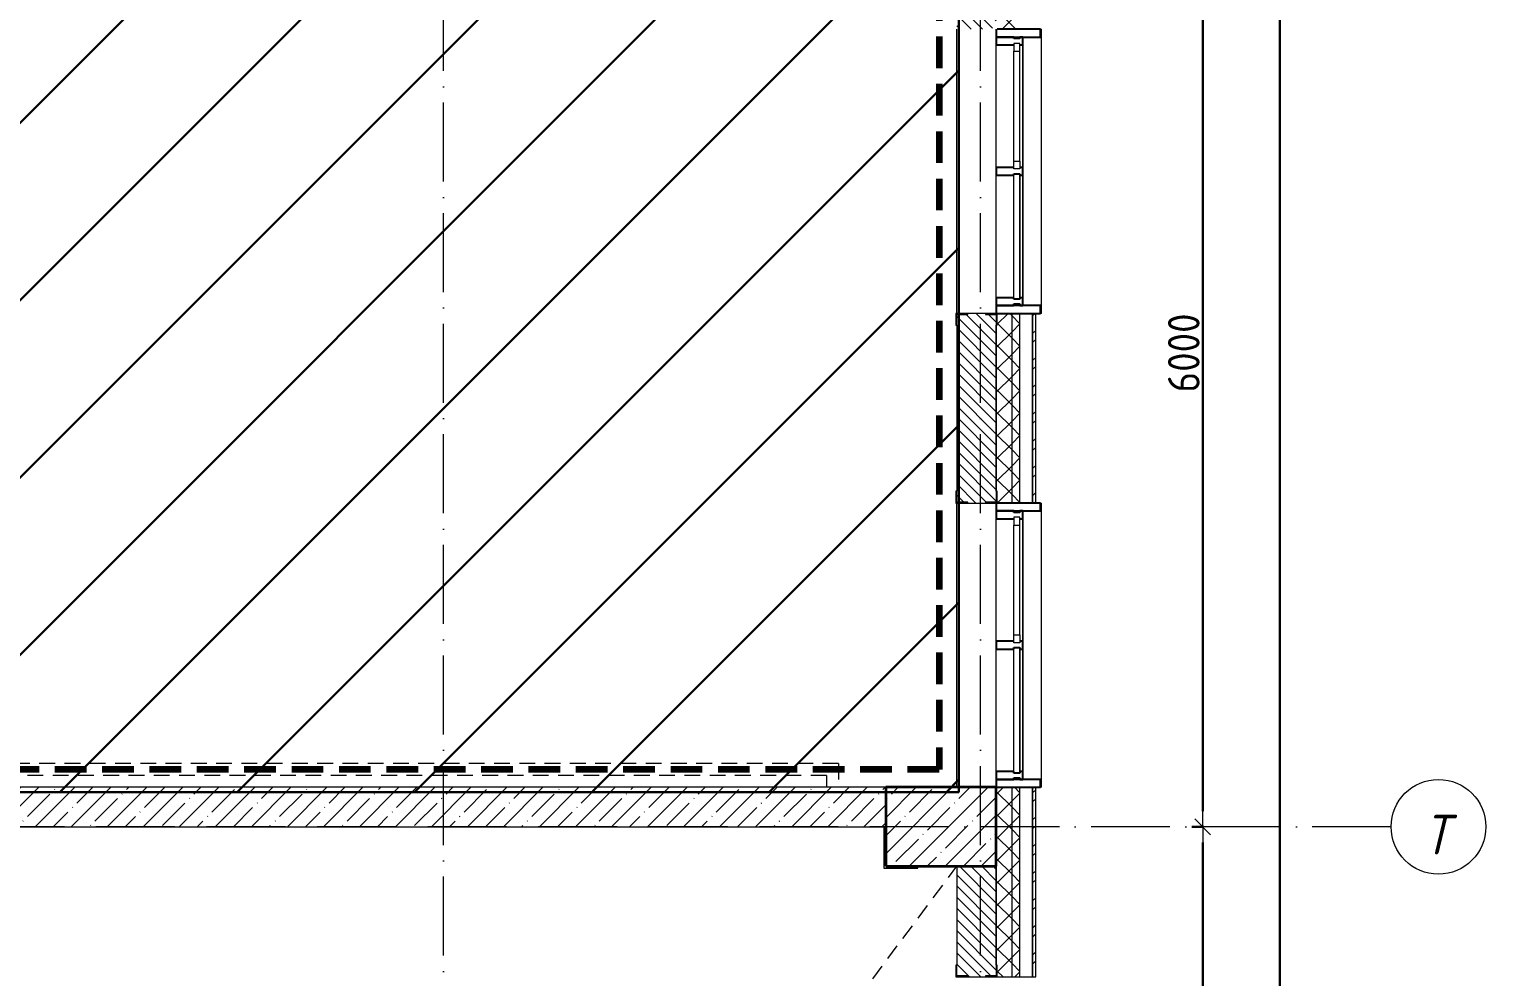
# Model space of a CAD drawing. Header units: millimetres. Extents: x -17017 to 628417, y -109036 to 199237.
# Drawn here: x 9705 to 18930, y -72865 to -66865 of the extents above; entities that cross this region are included whole.
import ezdxf

# ---------------------------------------------------------------- set-up
doc = ezdxf.new("R2010")
doc.units = ezdxf.units.MM
for name, pattern in [('200_ШТРИХ_ш1п0_6_', [160, 100, -60]), ('50_200_ШТРИХ_1Т_ш5_п1_п1_', [700, 500, -100, 0, -100]), ('Штрих короткий', [300, 150, -150]), ('Штриховая _2 мм - 1 мм_', [300, 200, -100])]:
    doc.linetypes.add(name, pattern=pattern)
for name, color, linetype, lineweight in [('0-1', 7, 'Continuous', 5), ('0-2', 7, 'Continuous', 9), ('Импосты витража', 7, 'Continuous', 9), ('Импосты витража-1', 7, 'Continuous', 25), ('Каркас_Импост', 7, 'Continuous', 13), ('Каркас_Импост-1', 7, 'Continuous', 9), ('Линии-1', 7, '200_ШТРИХ_ш1п0_6_', 9), ('Несущие колонны', 7, 'Continuous', 9), ('Несущие колонны-1', 7, 'Continuous', 35), ('Обобщенные модели', 7, 'Continuous', 9), ('Общие ребра', 7, 'Continuous', 9), ('Окна', 7, 'Continuous', 9), ('Оси', 7, 'Continuous', 9), ('Оси-1', 7, 'Continuous', 20), ('Оси-2', 7, '50_200_ШТРИХ_1Т_ш5_п1_п1_', 9), ('Остекление-1', 7, 'Continuous', 9), ('Перемычка-1', 7, 'Штрих короткий', 9), ('Размеры', 7, 'Continuous', 15), ('Стены', 7, 'Continuous', 9), ('Стены-1', 7, 'Continuous', 13), ('стяжа', 7, 'Continuous', 30), ('Штриховка разреза-1', 7, 'Continuous', 9)]:
    doc.layers.add(name, color=color, linetype=linetype, lineweight=lineweight)
doc.layers.add('СТ-1_1', color=7, linetype='Штриховая _2 мм - 1 мм_', lineweight=90, true_color=0x888888)
doc.layers.get('0-2').off()
doc.styles.add('ISOCPEUR_I_1', font='isocpeui.ttf', dxfattribs={"width": 0.85, "height": 2.5})
doc.styles.add('СПДС', font='isocpeur.ttf', dxfattribs={"width": 0.9})
doc.dimstyles.new('Размера А3', dxfattribs={"dimtxt": 200, "dimasz": 100, "dimexe": 70, "dimexo": 100, "dimgap": 20, "dimtad": 1, "dimdec": 0, "dimrnd": 10, "dimzin": 0, "dimdsep": 46, "dimtxsty": 'СПДС', "dimblk": 'ARROWHEAD_6', "dimcen": 1, "dimclrd": 256, "dimclre": 256, "dimclrt": 256, "dimazin": 0, "dimtfac": 1, "dimtdec": 0, "dimtmove": 2, "dimatfit": 3, "dimfxl": 1, "dimtolj": 1, "dimtzin": 0, "dimarcsym": 0})
pattern_1 = [(45, (0, 0), (-70.71068, 70.71068), []), (135, (0, 0), (-70.71068, -70.71068), [])]
pattern_2 = [(135, (0, 0), (-35.35534, -35.35534), [])]

# ---------------------------------------------------------------- blocks, each defined once
blk = doc.blocks.new('Ось сетки - Круг_Ø6_00__ISO-2_5_0_9K_-16731441-АИ2_02_План отделки стен 2-го этажа _Часть 2_')
at = {"layer": 'Оси-1'}
blk.add_circle((0, 0), 3, dxfattribs=at)
blk = doc.blocks.new('ARROWHEAD_6')
at = {"color": 0, "linetype": 'Continuous'}
for p, q in [((0, 0), (-1, 0)), ((-0.5, -0.5), (0.5, 0.5))]:
    blk.add_line(p, q, dxfattribs=at)
blk = doc.blocks.new('*D702')
at = {"layer": 'Defpoints', "color": 0, "transparency": 16777216}
for p in [(17243.3, -65915.3), (17137.2, -71915.3), (17243.3, -71915.3)]:
    blk.add_point(p, dxfattribs=at)
at = {"layer": 'Размеры', "lineweight": -2, "transparency": 16777216}
for p, q in [((17143.3, -65915.3), (17067.2, -65915.3)), ((17137.2, -66015.3), (17137.2, -71815.3)), ((17143.3, -71915.3), (17067.2, -71915.3))]:
    blk.add_line(p, q, dxfattribs=at)
at = {"layer": 'Размеры', "lineweight": -2, "transparency": 16777216, "xscale": 100, "yscale": 100, "zscale": 100}
for p, rotation in [((17137.2, -65915.3), 90), ((17137.2, -71915.3), 270)]:
    blk.add_blockref('ARROWHEAD_6', p, dxfattribs=dict(at, rotation=rotation))
at = {"layer": 'Размеры', "transparency": 16777216, "insert": (17017.2, -68915.3), "char_height": 200, "width": 2.488, "attachment_point": 5, "rotation": 90, "style": 'СПДС'}
blk.add_mtext('\\A1;6000', dxfattribs=at)
blk = doc.blocks.new('*D703')
at = {"layer": 'Defpoints', "color": 0, "transparency": 16777216}
for p in [(17243.3, -71915.3), (17137.2, -77915.3), (17243.3, -77915.3)]:
    blk.add_point(p, dxfattribs=at)
at = {"layer": 'Размеры', "lineweight": -2, "transparency": 16777216}
for p, q in [((17143.3, -71915.3), (17067.2, -71915.3)), ((17137.2, -72015.3), (17137.2, -77815.3)), ((17143.3, -77915.3), (17067.2, -77915.3))]:
    blk.add_line(p, q, dxfattribs=at)
at = {"layer": 'Размеры', "lineweight": -2, "transparency": 16777216, "xscale": 100, "yscale": 100, "zscale": 100}
for p, rotation in [((17137.2, -71915.3), 90), ((17137.2, -77915.3), 270)]:
    blk.add_blockref('ARROWHEAD_6', p, dxfattribs=dict(at, rotation=rotation))
at = {"layer": 'Размеры', "transparency": 16777216, "insert": (17017.2, -74915.3), "char_height": 200, "width": 2.488, "attachment_point": 5, "rotation": 90, "style": 'СПДС'}
blk.add_mtext('\\A1;6000', dxfattribs=at)
blk = doc.blocks.new('*D707')
at = {"layer": 'Defpoints', "color": 0, "transparency": 16777216}
for p in [(17519.6, -56765.3), (17625.6, -56765.3), (17519.6, -90215.3)]:
    blk.add_point(p, dxfattribs=at)
at = {"layer": 'Размеры', "lineweight": -2, "transparency": 16777216}
for p, q in [((17619.6, -56765.3), (17695.6, -56765.3)), ((17625.6, -90115.3), (17625.6, -56865.3)), ((17619.6, -90215.3), (17695.6, -90215.3))]:
    blk.add_line(p, q, dxfattribs=at)
at = {"layer": 'Размеры', "lineweight": -2, "transparency": 16777216, "xscale": 100, "yscale": 100, "zscale": 100}
for p, rotation in [((17625.6, -56765.3), 90), ((17625.6, -90215.3), 270)]:
    blk.add_blockref('ARROWHEAD_6', p, dxfattribs=dict(at, rotation=rotation))
at = {"layer": 'Размеры', "transparency": 16777216, "insert": (17505.6, -73490.3), "char_height": 200, "width": 3.186, "attachment_point": 5, "rotation": 90, "style": 'СПДС'}
blk.add_mtext('\\A1;33450', dxfattribs=at)
blk = doc.blocks.new('BSC_Колонна _Прямоугольная - 500х700-25976089-АИ2_02_План отделки стен 2-го этажа _Часть 2_')
at = {"layer": 'Несущие колонны'}
h = blk.add_hatch(dxfattribs=at)
h.set_pattern_fill('FP_5', color=256, style=0, pattern_type=2)
h.set_pattern_definition([(315, (-34300, 25550), (114.04925, 114.04925), []), (315, (-34300, 25435.95), (114.04925, 114.04925), [201.613, -40.323, 3.353, -36.97])])
h.paths.add_polyline_path([(-250, 350), (-250, -350), (250, -350), (250, 350)], flags=0)
at = {"layer": 'Несущие колонны-1'}
for p, q in [((250, 350), (-250, 350)), ((-250, 350), (-250, -350)), ((250, -350), (250, 350)), ((-250, -350), (250, -350))]:
    blk.add_line(p, q, dxfattribs=at)
blk = doc.blocks.new('Проем_Дверь_Прямоугольный - 1800х2700h_оконные проемы-25805030-АИ2_02_План отделки стен 2-го этажа _Часть 2_')
at = {"layer": 'Перемычка-1'}
for p, q in [((900, 125), (-900, 125)), ((900, -125), (-900, -125))]:
    blk.add_line(p, q, dxfattribs=at)
blk = doc.blocks.new('PNS_Панель прямоугольная2 - Нр_Стекло - 40мм-26243474-АИ2_02_План отделки стен 2-го этажа _Часть 2_')
at = {"layer": 'Каркас_Импост'}
for p, q in [((-397.5, 0), (-397.5, 40)), ((-397.5, 40), (-347.5, 40)), ((-347.5, 40), (-347.5, 0)), ((397.5, 40), (347.5, 40)), ((347.5, 40), (347.5, 0)), ((397.5, 0), (397.5, 40)), ((-347.5, 0), (-397.5, 0)), ((347.5, 0), (397.5, 0))]:
    blk.add_line(p, q, dxfattribs=at)
at = {"layer": 'Каркас_Импост-1'}
for p, q in [((-347.5, 40), (347.5, 40)), ((-347.5, 0), (347.5, 0))]:
    blk.add_line(p, q, dxfattribs=at)
blk = doc.blocks.new('Прямоугольный импост - Импост структурный с накладкой - 150мм-25647633-АИ2_02_План отделки стен 2-го этажа _Часть 2_')
at = {"layer": 'Импосты витража-1'}
for p, q in [((-25, 0), (-25, 17)), ((-25, 17), (25, 17)), ((-15, 0), (-25, 0)), ((-15, -40), (-15, 0)), ((25, 17), (25, 0)), ((-25, -150), (-25, -40)), ((-25, -40), (-15, -40)), ((25, -40), (25, -150)), ((25, -150), (-25, -150))]:
    blk.add_line(p, q, dxfattribs=at)
blk = doc.blocks.new('Прямоугольный импост - Импост структурный с накладкой - 150мм-25647642-АИ2_02_План отделки стен 2-го этажа _Часть 2_')
at = {"layer": 'Импосты витража'}
for p, q in [((42475, -100), (43250, -100)), ((42475, -267), (43250, -267))]:
    blk.add_line(p, q, dxfattribs=at)
blk = doc.blocks.new('Прямоугольный импост - Импост структурный с накладкой - 150мм-V150-АИ2_02_План отделки стен 2-го этажа _Часть 2_')
at = {"layer": 'Импосты витража-1'}
for p, q in [((-25, 0), (-25, 17)), ((-25, 17), (25, 17)), ((25, 0), (15, 0)), ((15, 0), (15, -40)), ((25, 17), (25, 0)), ((-25, -150), (-25, -40)), ((15, -40), (25, -40)), ((25, -40), (25, -150)), ((25, -150), (-25, -150))]:
    blk.add_line(p, q, dxfattribs=at)
blk = doc.blocks.new('PNS_Панель прямоугольная1 - Нр_Стекло - 40мм-25259299-АИ2_02_План отделки стен 2-го этажа _Часть 2_')
at = {"layer": 'Остекление-1'}
for p, q in [((-387.5, 40), (387.5, 40)), ((-397.5, 0), (397.5, 0)), ((387.5, 0), (-387.5, 0))]:
    blk.add_line(p, q, dxfattribs=at)
blk = doc.blocks.new('Прямоугольный импост - Импост структурный с накладкой - 150мм-25647644-АИ2_02_План отделки стен 2-го этажа _Часть 2_')
at = {"layer": 'Импосты витража-1'}
for p, q in [((-25, 0), (-25, 17)), ((-25, 17), (25, 17)), ((-15, 0), (-25, 0)), ((-15, -40), (-15, 0)), ((25, 0), (15, 0)), ((15, 0), (15, -40)), ((25, 17), (25, 0)), ((-25, -150), (-25, -40)), ((-25, -40), (-15, -40)), ((15, -40), (25, -40)), ((25, -40), (25, -150)), ((25, -150), (-25, -150))]:
    blk.add_line(p, q, dxfattribs=at)
blk = doc.blocks.new('Прямоугольный импост - Откос НВФ_50х280 мм-25993834-АИ2_02_План отделки стен 2-го этажа _Часть 2_')
at = {"layer": 'Импосты витража-1'}
for p, q in [((-50, 130), (0, 130)), ((-50, -150), (-50, 130)), ((0, 130), (0, -144)), ((0, -150), (-50, -150))]:
    blk.add_line(p, q, dxfattribs=at)
blk = doc.blocks.new('Прямоугольный импост - Откос НВФ_50х280 мм-V162-АИ2_02_План отделки стен 2-го этажа _Часть 2_')
at = {"layer": 'Импосты витража-1'}
for p, q in [((0, 130), (-50, 130)), ((-50, 130), (-50, -150)), ((0, -150), (0, 130)), ((-50, -150), (0, -150))]:
    blk.add_line(p, q, dxfattribs=at)
blk = doc.blocks.new('Прямоугольный импост - Откос НВФ_50х280 мм-25993838-АИ2_02_План отделки стен 2-го этажа _Часть 2_')
at = {"layer": 'Импосты витража-1'}
for p, q in [((0, 130), (-50, 130)), ((-50, 130), (-50, -150)), ((0, -144), (0, 130)), ((-50, -150), (0, -150))]:
    blk.add_line(p, q, dxfattribs=at)
blk = doc.blocks.new('Фахверк_СКБ_Уголок - 250_2700-27497298-АИ2_02_План отделки стен 2-го этажа _Часть 2_')
at = {"layer": 'Обобщенные модели'}
for p, q in [((200, 181), (125, 181)), ((125, 181), (125, 106)), ((125, 106), (131, 106)), ((131, 106), (131, 175)), ((131, 175), (200, 175)), ((200, 175), (200, 181)), ((131, -6), (125, -6)), ((125, -6), (125, -81)), ((125, -81), (200, -81)), ((131, -75), (131, -6)), ((200, -75), (131, -75)), ((200, -81), (200, -75))]:
    blk.add_line(p, q, dxfattribs=at)
blk = doc.blocks.new('Отлив_СКБ - Отлив витража_120_НВФ-31885687-АИ2_02_План отделки стен 2-го этажа _Часть 2_')
at = {"layer": 'Окна'}
for p, q in [((1750, -2), (50, -2)), ((0, -120), (0, -113)), ((0, -120), (1800, -120)), ((1800, -113), (1800, -120))]:
    blk.add_line(p, q, dxfattribs=at)
blk = doc.blocks.new('0125-Р-ОО-Ш2-АР-о_23_10_2024_rvt-1-АИ2_02_План отделки стен 2-го этажа _Часть 2_')
at = {"layer": 'Штриховка разреза-1'}
h = blk.add_hatch(dxfattribs=at)
h.set_pattern_fill('FP_81', color=256, style=0, pattern_type=2)
h.set_pattern_definition(pattern_1)
h.paths.add_polyline_path([(26050, 11350), (26050, 13550), (26000, 13550), (26000, 11350)], flags=0)
h.paths.add_polyline_path([(26000, 15350), (26050, 15350), (26050, 16550), (26000, 16550), (26000, 16201.6)], flags=0)
h.paths.add_polyline_path([(26050, 18350), (26050, 19550), (26000, 19550), (26000, 18350)], flags=0)
h.paths.add_polyline_path([(26000, 21350), (26050, 21350), (26050, 22550), (26000, 22550), (26000, 21745.8)], flags=0)
h.paths.add_polyline_path([(26050, 24350), (26050, 25550), (26000, 25550), (26000, 24350)], flags=0)
h.paths.add_polyline_path([(26050, 27350), (26050, 28550), (26000, 28550), (26000, 27350)], flags=0)
h.paths.add_polyline_path([(26000, 30350), (26050, 30350), (26050, 31550), (26000, 31550), (26000, 30986.2)], flags=0)
h.paths.add_polyline_path([(26000, 33350), (26050, 33350), (26050, 34550), (26000, 34550), (26000, 33758.3)], flags=0)
h.paths.add_polyline_path([(26050, 36350), (26050, 37550), (26000, 37550), (26000, 36350)], flags=0)
h.paths.add_polyline_path([(26050, 39350), (26050, 40550), (26000, 40550), (26000, 39350)], flags=0)
h.paths.add_polyline_path([(26050, 42350), (26050, 43600), (26000, 43600), (26000, 42350)], flags=0)
h.paths.add_polyline_path([(26050, 45400), (26050, 49650), (26000, 49650), (26000, 45400)], flags=0)
h = blk.add_hatch(dxfattribs=at)
h.set_pattern_fill('FP_81', color=256, style=0, pattern_type=2)
h.set_pattern_definition(pattern_1)
h.paths.add_polyline_path([(26000, 11350), (26000, 13550), (25906, 13550), (25906, 13475), (25900, 13475), (25900, 11350)], flags=0)
h.paths.add_polyline_path([(25906, 15350), (26000, 15350), (26000, 16550), (25906, 16550), (25906, 16475), (25900, 16475), (25900, 15425), (25906, 15425), (25906, 15356)], flags=0)
h.paths.add_polyline_path([(25906, 18350), (26000, 18350), (26000, 19550), (25900, 19550), (25900, 18425), (25906, 18425), (25906, 18356)], flags=0)
h.paths.add_polyline_path([(25906, 21350), (26000, 21350), (26000, 22550), (25906, 22550), (25906, 22475), (25900, 22475), (25900, 21425), (25906, 21425), (25906, 21356)], flags=0)
h.paths.add_polyline_path([(25900, 24350), (26000, 24350), (26000, 25550), (25906, 25550), (25906, 25475), (25900, 25475), (25900, 24850)], flags=0)
h.paths.add_polyline_path([(26000, 27350), (26000, 28550), (25900, 28550), (25900, 27425), (25906, 27425), (25906, 27350)], flags=0)
h.paths.add_polyline_path([(26000, 30350), (26000, 31550), (25906, 31550), (25906, 31475), (25900, 31475), (25900, 30425), (25906, 30425), (25906, 30350)], flags=0)
h.paths.add_polyline_path([(26000, 33350), (26000, 34550), (25900, 34550), (25900, 33425), (25906, 33425), (25906, 33350)], flags=0)
h.paths.add_polyline_path([(25906, 36350), (26000, 36350), (26000, 37550), (25906, 37550), (25906, 37475), (25900, 37475), (25900, 36425), (25906, 36425), (25906, 36356)], flags=0)
h.paths.add_polyline_path([(25906, 39350), (26000, 39350), (26000, 40550), (25900, 40550), (25900, 39425), (25906, 39425), (25906, 39356)], flags=0)
h.paths.add_polyline_path([(26000, 42350), (26000, 43600), (25906, 43600), (25906, 43525), (25900, 43525), (25900, 42425), (25906, 42425), (25906, 42350)], flags=0)
h.paths.add_polyline_path([(26000, 45400), (26000, 49550), (25900, 49550), (25900, 45400)], flags=0)
h = blk.add_hatch(dxfattribs=at)
h.set_pattern_fill('FP_80', color=256, style=0, pattern_type=2)
h.set_pattern_definition([(45, (0, 0), (-85.5366, 85.5366), []), (45, (57.02, 0), (-85.5366, 85.5366), [])])
h.paths.add_polyline_path([(26130, 11540), (26150, 11540), (26150, 13550), (26130, 13550), (26130, 12505.4)], flags=0)
h.paths.add_polyline_path([(26130, 15350), (26150, 15350), (26150, 16550), (26130, 16550), (26130, 16201.6)], flags=0)
h.paths.add_polyline_path([(26150, 18350), (26150, 19550), (26130, 19550), (26130, 18350)], flags=0)
h.paths.add_polyline_path([(26150, 21350), (26150, 22550), (26130, 22550), (26130, 21350)], flags=0)
h.paths.add_polyline_path([(26130, 24350), (26150, 24350), (26150, 25550), (26130, 25550), (26130, 25442)], flags=0)
h.paths.add_polyline_path([(26130, 27350), (26150, 27350), (26150, 28550), (26130, 28550), (26130, 28214.1)], flags=0)
h.paths.add_polyline_path([(26150, 30350), (26150, 31550), (26130, 31550), (26130, 30350)], flags=0)
h.paths.add_polyline_path([(26130, 33350), (26150, 33350), (26150, 34550), (26130, 34550), (26130, 33758.3)], flags=0)
h.paths.add_polyline_path([(26150, 36350), (26150, 37550), (26130, 37550), (26130, 36350)], flags=0)
h.paths.add_polyline_path([(26150, 39350), (26150, 40550), (26130, 40550), (26130, 39350)], flags=0)
h.paths.add_polyline_path([(26150, 42350), (26150, 43370), (26130, 43370), (26130, 42350)], flags=0)
h = blk.add_hatch(dxfattribs=at)
h.set_pattern_fill('FP_2', color=256, style=0, pattern_type=2)
h.set_pattern_definition(pattern_2)
h.paths.add_polyline_path([(25719, 36350), (25831, 36350), (25831, 36356), (25900, 36356), (25900, 37544), (25831, 37544), (25831, 37550), (25719, 37550), (25719, 37544), (25650, 37544), (25650, 36356), (25719, 36356)], flags=0)
h.paths.add_polyline_path([(25719, 39350), (25831, 39350), (25831, 39356), (25900, 39356), (25900, 40050), (25650, 40050), (25650, 39356), (25719, 39356)], flags=0)
h = blk.add_hatch(dxfattribs=at)
h.set_pattern_fill('FP_1', color=256, style=0, pattern_type=2)
h.set_pattern_definition([(45, (0, 0), (-114.04925, 114.04925), []), (45, (114.05, 0), (-114.04925, 114.04925), [201.612, -40.322, 3.353, -36.97])])
h.paths.add_polyline_path([(25200, 34300), (25200, 34550), (16950, 34550), (16950, 34300), (23915, 34300)], flags=0)
h = blk.add_hatch(dxfattribs=at)
h.set_pattern_fill('FP_2', color=256, style=0, pattern_type=2)
h.set_pattern_definition(pattern_2)
h.paths.add_polyline_path([(25831, 30350), (25831, 30356), (25900, 30356), (25900, 31544), (25831, 31544), (25831, 31550), (25719, 31550), (25719, 31544), (25650, 31544), (25650, 30356), (25719, 30356), (25719, 30350), (25779, 30350)], flags=0)
h.paths.add_polyline_path([(25831, 33350), (25831, 33356), (25900, 33356), (25900, 34050), (25650, 34050), (25650, 33356), (25719, 33356), (25719, 33350), (25779, 33350)], flags=0)
at = {"layer": 'Линии-1'}
for p, q in [((24900, 34700), (17162, 34700)), ((24900, 34700), (24900, 34550)), ((24825, 34625), (17162, 34625)), ((24825, 34625), (24825, 34550)), ((12659.8, 16680.5), (25650, 34050))]:
    blk.add_line(p, q, dxfattribs=at)
at = {"layer": 'Общие ребра'}
for p, q in [((26000, 36350), (26000, 37550)), ((26050, 36350), (26050, 37550)), ((25900, 37475), (25900, 36425)), ((25900, 36425), (25900, 37475)), ((26000, 33350), (26000, 34550)), ((26050, 33350), (26050, 34550)), ((25900, 34050), (25900, 33425)), ((25900, 33425), (25900, 34050))]:
    blk.add_line(p, q, dxfattribs=at)
at = {"layer": 'Стены'}
for p, q in [((25650, 37550), (25650, 39350)), ((25650, 34550), (25650, 36350))]:
    blk.add_line(p, q, dxfattribs=at)
at = {"layer": 'Стены-1'}
for p, q in [((25831, 37550), (25719, 37550)), ((26130, 37550), (25906, 37550)), ((26130, 36350), (26130, 37550)), ((26130, 37550), (26130, 36350)), ((26150, 37550), (26130, 37550)), ((26150, 36350), (26150, 37550)), ((25650, 37475), (25650, 36425)), ((25719, 36350), (25831, 36350)), ((25906, 36350), (26130, 36350)), ((26130, 36350), (26150, 36350)), ((25200, 34550), (16950, 34550)), ((26130, 34550), (25900, 34550)), ((26130, 33350), (26130, 34550)), ((26130, 34550), (26130, 33350)), ((26150, 34550), (26130, 34550)), ((26150, 33350), (26150, 34550)), ((16950, 34300), (25200, 34300)), ((25650, 34050), (25650, 33425)), ((25719, 33350), (25831, 33350)), ((25906, 33350), (26130, 33350)), ((26130, 33350), (26150, 33350))]:
    blk.add_line(p, q, dxfattribs=at)
at = {"layer": '0-2'}
for name, p, rotation in [('Проем_Дверь_Прямоугольный - 1800х2700h_оконные проемы-25805030-АИ2_02_План отделки стен 2-го этажа _Часть 2_', (25775, 38450), 269.9999999999999), ('Отлив_СКБ - Отлив витража_120_НВФ-31885687-АИ2_02_План отделки стен 2-го этажа _Часть 2_', (26067, 37550), 90), ('Прямоугольный импост - Импост структурный с накладкой - 150мм-25647642-АИ2_02_План отделки стен 2-го этажа _Часть 2_', (25800, -4000), 89.99999999999999), ('PNS_Панель прямоугольная2 - Нр_Стекло - 40мм-26243474-АИ2_02_План отделки стен 2-го этажа _Часть 2_', (26050, 38862.5), 89.99999999999753), ('Прямоугольный импост - Импост структурный с накладкой - 150мм-25647642-АИ2_02_План отделки стен 2-го этажа _Часть 2_', (25800, -4825), 89.99999999999999), ('PNS_Панель прямоугольная1 - Нр_Стекло - 40мм-25259299-АИ2_02_План отделки стен 2-го этажа _Часть 2_', (26050, 38037.5), 89.99999999999753), ('Фахверк_СКБ_Уголок - 250_2700-27497298-АИ2_02_План отделки стен 2-го этажа _Часть 2_', (25725, 37675), 269.9999999999999), ('Прямоугольный импост - Откос НВФ_50х280 мм-25993838-АИ2_02_План отделки стен 2-го этажа _Часть 2_', (26050, 37550), 269.9999999999975), ('Фахверк_СКБ_Уголок - 250_2700-27497298-АИ2_02_План отделки стен 2-го этажа _Часть 2_', (25825, 36225), 89.99999999999991), ('Проем_Дверь_Прямоугольный - 1800х2700h_оконные проемы-25805030-АИ2_02_План отделки стен 2-го этажа _Часть 2_', (25775, 35450), 269.9999999999999), ('Отлив_СКБ - Отлив витража_120_НВФ-31885687-АИ2_02_План отделки стен 2-го этажа _Часть 2_', (26067, 34550), 90), ('PNS_Панель прямоугольная2 - Нр_Стекло - 40мм-26243474-АИ2_02_План отделки стен 2-го этажа _Часть 2_', (26050, 35862.5), 89.99999999999753), ('Прямоугольный импост - Импост структурный с накладкой - 150мм-25647642-АИ2_02_План отделки стен 2-го этажа _Часть 2_', (25800, -7000), 89.99999999999999), ('Прямоугольный импост - Импост структурный с накладкой - 150мм-25647642-АИ2_02_План отделки стен 2-го этажа _Часть 2_', (25800, -7825), 89.99999999999999), ('PNS_Панель прямоугольная1 - Нр_Стекло - 40мм-25259299-АИ2_02_План отделки стен 2-го этажа _Часть 2_', (26050, 35037.5), 89.99999999999753), ('Прямоугольный импост - Откос НВФ_50х280 мм-V162-АИ2_02_План отделки стен 2-го этажа _Часть 2_', (26050, 34550), 269.9999999999975), ('BSC_Колонна _Прямоугольная - 500х700-25976089-АИ2_02_План отделки стен 2-го этажа _Часть 2_', (25550, 34300), 89.9999999999999), ('Фахверк_СКБ_Уголок - 250_2700-27497298-АИ2_02_План отделки стен 2-го этажа _Часть 2_', (25825, 33225), 89.99999999999991)]:
    blk.add_blockref(name, p, dxfattribs=dict(at, rotation=rotation))
at = {"layer": '0-2', "extrusion": (0, 0, -1), "rotation": 90.00000000000249}
for name, p in [('Прямоугольный импост - Откос НВФ_50х280 мм-25993834-АИ2_02_План отделки стен 2-го этажа _Часть 2_', (-26050, 39350)), ('Прямоугольный импост - Импост структурный с накладкой - 150мм-V150-АИ2_02_План отделки стен 2-го этажа _Часть 2_', (-26050, 39275)), ('Прямоугольный импост - Импост структурный с накладкой - 150мм-25647633-АИ2_02_План отделки стен 2-го этажа _Часть 2_', (-26050, 38450)), ('Прямоугольный импост - Импост структурный с накладкой - 150мм-25647644-АИ2_02_План отделки стен 2-го этажа _Часть 2_', (-26050, 37625)), ('Прямоугольный импост - Откос НВФ_50х280 мм-25993834-АИ2_02_План отделки стен 2-го этажа _Часть 2_', (-26050, 36350)), ('Прямоугольный импост - Импост структурный с накладкой - 150мм-V150-АИ2_02_План отделки стен 2-го этажа _Часть 2_', (-26050, 36275)), ('Прямоугольный импост - Импост структурный с накладкой - 150мм-25647633-АИ2_02_План отделки стен 2-го этажа _Часть 2_', (-26050, 35450)), ('Прямоугольный импост - Импост структурный с накладкой - 150мм-25647644-АИ2_02_План отделки стен 2-го этажа _Часть 2_', (-26050, 34625))]:
    blk.add_blockref(name, p, dxfattribs=at)
blk = doc.blocks.new('2ч2эт')
at = {"layer": 'СТ-1_1'}
for p, q in [((15467.9, -66612.3), (15467.9, -71553.3)), ((15467.9, -71553.3), (7191.9, -71553.3))]:
    blk.add_line(p, q, dxfattribs=at)
at = {"layer": 'Стены-1'}
for p, q in [((15117.9, -71921.3), (15117.9, -72177.3)), ((15129.9, -71921.3), (15117.9, -71921.3)), ((15117.9, -72177.3), (15332.4, -72177.3)), ((15332.4, -72177.3), (15332.4, -72165.3))]:
    blk.add_line(p, q, dxfattribs=at)
at = {"layer": 'стяжа'}
blk.add_lwpolyline([(7012, -71285.3), (7012, -71695.3), (15592, -71695.3), (15592, -66215.3), (15192, -66215.3), (15192, -65695.3), (15592, -65695.3), (15592, -60875.3), (15362, -60875.3), (15362, -60625.3), (9912, -60625.3)], dxfattribs=at)
at = {"layer": '0-1'}
blk.add_blockref('0125-Р-ОО-Ш2-АР-о_23_10_2024_rvt-1-АИ2_02_План отделки стен 2-го этажа _Часть 2_', (-10070.1, -106215.3), dxfattribs=at)
blk = doc.blocks.new('ось2эт')
at = {"layer": 'Оси-2'}
for p, q in [((12329.9, -108435.9), (12329.9, -54635.1)), ((15729.9, -108435.9), (15729.9, -54635.1)), ((18329.9, -71915.3), (-12388.8, -71915.3))]:
    blk.add_line(p, q, dxfattribs=at)
at = {"layer": 'Оси-1', "xscale": 99.99999999999993, "yscale": 99.99999999999993, "zscale": 99.99999999999993, "rotation": 89.9999999999998}
blk.add_blockref('Ось сетки - Круг_Ø6_00__ISO-2_5_0_9K_-16731441-АИ2_02_План отделки стен 2-го этажа _Часть 2_', (18629.9, -71915.3), dxfattribs=at)
at = {"layer": 'Оси', "insert": (18537.1, -71839.2), "char_height": 250, "width": 223.671, "attachment_point": 1, "style": 'ISOCPEUR_I_1'}
blk.add_mtext('\\fISOCPEUR|b0|i1|c204|p34|;\\W.9;Т', dxfattribs=at)
at = {"layer": 'Размеры'}
for base, p1, p2, picture, middle in [((17625.6, -56765.3), (17519.6, -90215.3), (17519.6, -56765.3), '*D707', (17505.6, -73490.3)), ((17137.2, -71915.3), (17243.3, -65915.3), (17243.3, -71915.3), '*D702', (17017.2, -68915.3)), ((17137.2, -77915.3), (17243.3, -71915.3), (17243.3, -77915.3), '*D703', (17017.2, -74915.3))]:
    dim = blk.add_linear_dim(base=base, p1=p1, p2=p2, angle=90, dimstyle='Размера А3', dxfattribs=at)
    dim.commit()
    dim.dimension.update_dxf_attribs({"geometry": picture, "text_midpoint": middle})

msp = doc.modelspace()

# ---------------------------------------------------------------- hatches: boundary and pattern name
at = {"layer": 'стяжа'}
h = msp.add_hatch(dxfattribs=at)
h.set_pattern_fill('ANSI31', color=5, scale=250)
h.set_pattern_definition([(45, (4472.5, -59163.1), (-561.266, 561.266), [])])
h.paths.add_polyline_path([(13742, -89400.5), (12812, -89400.5), (6162, -89400.5), (6162, -89950.4), (12812, -89960.5), (12812, -94460.5), (13012, -94460.5), (13012, -94955.3), (15112, -94955.3), (15112, -94443.1), (15322, -94443.1), (15322, -94230.5), (15762, -94230.5), (15762, -90460.5), (15322, -90460.5), (15322, -89960.5), (13742, -89960.5)])
h.paths.add_polyline_path([(15592, -66215.3), (15192, -66215.3), (15192, -65695.3), (15592, -65695.3), (15592, -63285.3), (15464.5, -63285.3), (15464.5, -62800.4), (15592, -62800.4), (15592, -60875.3), (15362, -60875.3), (15362, -60625.3), (12222, -60625.3), (12222, -61275.3), (9132, -61275.3), (9132, -60575.3), (8692, -60575.3), (8692, -60325.3), (9912, -60325.3), (9912, -58904.6), (9862, -58904.6), (9862, -58299.1), (9912, -58299.1), (9912, -56925.3), (6812, -56925.3), (6812, -57175.3), (6312, -57175.3), (6062, -57175.3), (6062, -56925.3), (2562, -56925.3), (2562, -57345.3), (2042, -57345.3), (2042, -56925.3), (-2138, -56925.3), (-2138, -58005.3), (-2388, -58005.3), (-2388, -57961), (-2788, -57961), (-2788, -56925.3), (-9668, -56925.3), (-9668, -57165.3), (-9778, -57165.3), (-9778, -57376.1), (-9888, -57376.1), (-9888, -60155.3), (-9638, -60155.3), (-9638, -60655.3), (-9888, -60655.3), (-9888, -62707.2), (-9738, -62707.2), (-9738, -63240.1), (-9888, -63240.1), (-9888, -65675.3), (-9598, -65675.3), (-9598, -65925.3), (-2888, -65925.3), (-2888, -63325.3), (-2388, -63325.3), (-2388, -61148.8), (-2758, -61148.8), (-2758, -59948.8), (-2388, -59948.8), (-2388, -59705.3), (-2138, -59705.3), (-2138, -72625.3), (-2388, -72625.3), (-2388, -72225.3), (-2788, -72225.3), (-2788, -70635.3), (-2388, -70635.3), (-2388, -69135.3), (-2788, -69135.3), (-2928.7, -69135.3), (-2928.7, -66175.1), (-9833, -66175.1), (-9833, -66315.1), (-9973, -66315.1), (-9973, -68675.1), (-9723, -68675.1), (-9723, -69175.1), (-9833, -69175.1), (-9833, -69315.1), (-9973, -69315.1), (-9973, -71540.3), (-9833, -71540.3), (-9833, -71675.1), (-9723, -71675.1), (-9723, -72175.1), (-9973, -72175.1), (-9973, -77655.1), (-9723, -77655.1), (-9723, -78155.1), (-9738, -78155.1), (-9738, -78390.1), (-9973, -78390.1), (-9973, -80457.8), (-9755.8, -80457.8), (-9755.8, -80675.1), (-9723, -80675.1), (-9723, -81175.1), (-9787.7, -81175.1), (-9787.7, -81360.3), (-9973, -81360.3), (-9973, -86532.6), (-9750.6, -86532.6), (-9750.6, -86755.1), (-9723, -86755.1), (-9723, -87255.1), (-9838.3, -87255.1), (-9838.3, -87389.8), (-9973, -87389.8), (-9973, -89355.1), (-9686, -89355.1), (-9686, -89495.1), (-9973, -89495.1), (-9973, -89703.9), (-9853.5, -89703.9), (-9853.5, -89945.4), (-9723, -89945.4), (-9723, -90445.4), (-9973, -90445.4), (-9973, -94375.1), (-9723, -94375.1), (-9723, -94625.1), (-7673, -94625.1), (-7673, -94145.1), (-3003, -94145.1), (-3003, -92615.1), (-2388, -92615.1), (-2388, -91955.4), (-2138, -91955.4), (-2138, -94925.3), (2042, -94925.3), (2042, -94365.3), (2562, -94365.3), (2562, -94625.3), (5572, -94625.3), (5572, -94285.3), (6162, -94285.3), (6162, -92315.3), (6162, -91180.3), (6162, -89960.6), (6154.9, -89960.6), (2562, -89950.4), (2562, -90475.4), (2042, -90475.4), (2042, -89950.4), (2042, -89945.4), (2201, -89945.4), (2201, -87175.4), (2042, -87175.4), (2042, -85985.4), (1200.5, -85985.4), (1200.5, -77695.3), (2042, -77695.3), (2178.2, -77695.3), (2178.2, -72220.3), (2042, -72220.3), (2042, -71695.3), (2042, -71690.3), (2562, -71690.3), (2562, -71882.4), (5852, -71882.4), (5852, -71690.3), (5852, -71421.7), (6562, -71421.7), (6562, -71285.3), (7012, -71285.3), (7012, -71695.3), (15592, -71695.3)])
h.paths.add_polyline_path([(7012, -69615.3), (6562, -69615.3), (6562, -69446.8), (6102, -69446.8), (6102, -63155.3), (6562, -63155.3), (6562, -58775.3), (6812, -58775.3), (6812, -60325.3), (7112, -60325.3), (7112, -60575.3), (7112, -60825.3), (7112, -62175.3), (6812, -62175.3), (6812, -63055.3), (7012, -63055.3)], flags=16)
h.paths.add_polyline_path([(2562, -66200.3), (2042, -66200.3), (2042, -65675.3), (2042, -65670.3), (2562, -65670.3)], flags=16)
h.paths.add_polyline_path([(-2138, -74325.3), (-2138, -84740.1), (-2388, -84740.1), (-2388, -84500.1), (-2798, -84500.1), (-2798, -84000.1), (-2388, -84000.1), (-2388, -82235.1), (-2968, -82235.1), (-2968, -80395.1), (-2388, -80395.1), (-2388, -78605.3), (-2918, -78605.3), (-2918, -74465.3), (-2388, -74465.3), (-2388, -74325.3)], flags=16)
h.paths.add_polyline_path([(2562, -60695.3), (2042, -60695.3), (2042, -60170.3), (2562, -60170.3)], flags=16)
h.paths.add_polyline_path([(-2138, -86440.1), (-2138, -86640.1), (-2138, -90775.4), (-2388, -90775.4), (-2388, -90475.4), (-2658, -90475.4), (-2758, -90475.4), (-2758, -89495.1), (-8616, -89495.1), (-8616, -89355.1), (-3003, -89355.1), (-3003, -87055.1), (-2703, -87055.1), (-2703, -86640.1), (-2388, -86640.1), (-2388, -86440.1)], flags=16)
h.paths.add_polyline_path([(-2138, -89950.4), (-2658, -89950.4), (-2658, -89945.4), (-2138, -89945.4)], flags=0)

# ---------------------------------------------------------------- block references
for name in ['ось2эт', '2ч2эт']:
    msp.add_blockref(name, (0, 0), dxfattribs=at)

doc.saveas('drawing.dxf')
